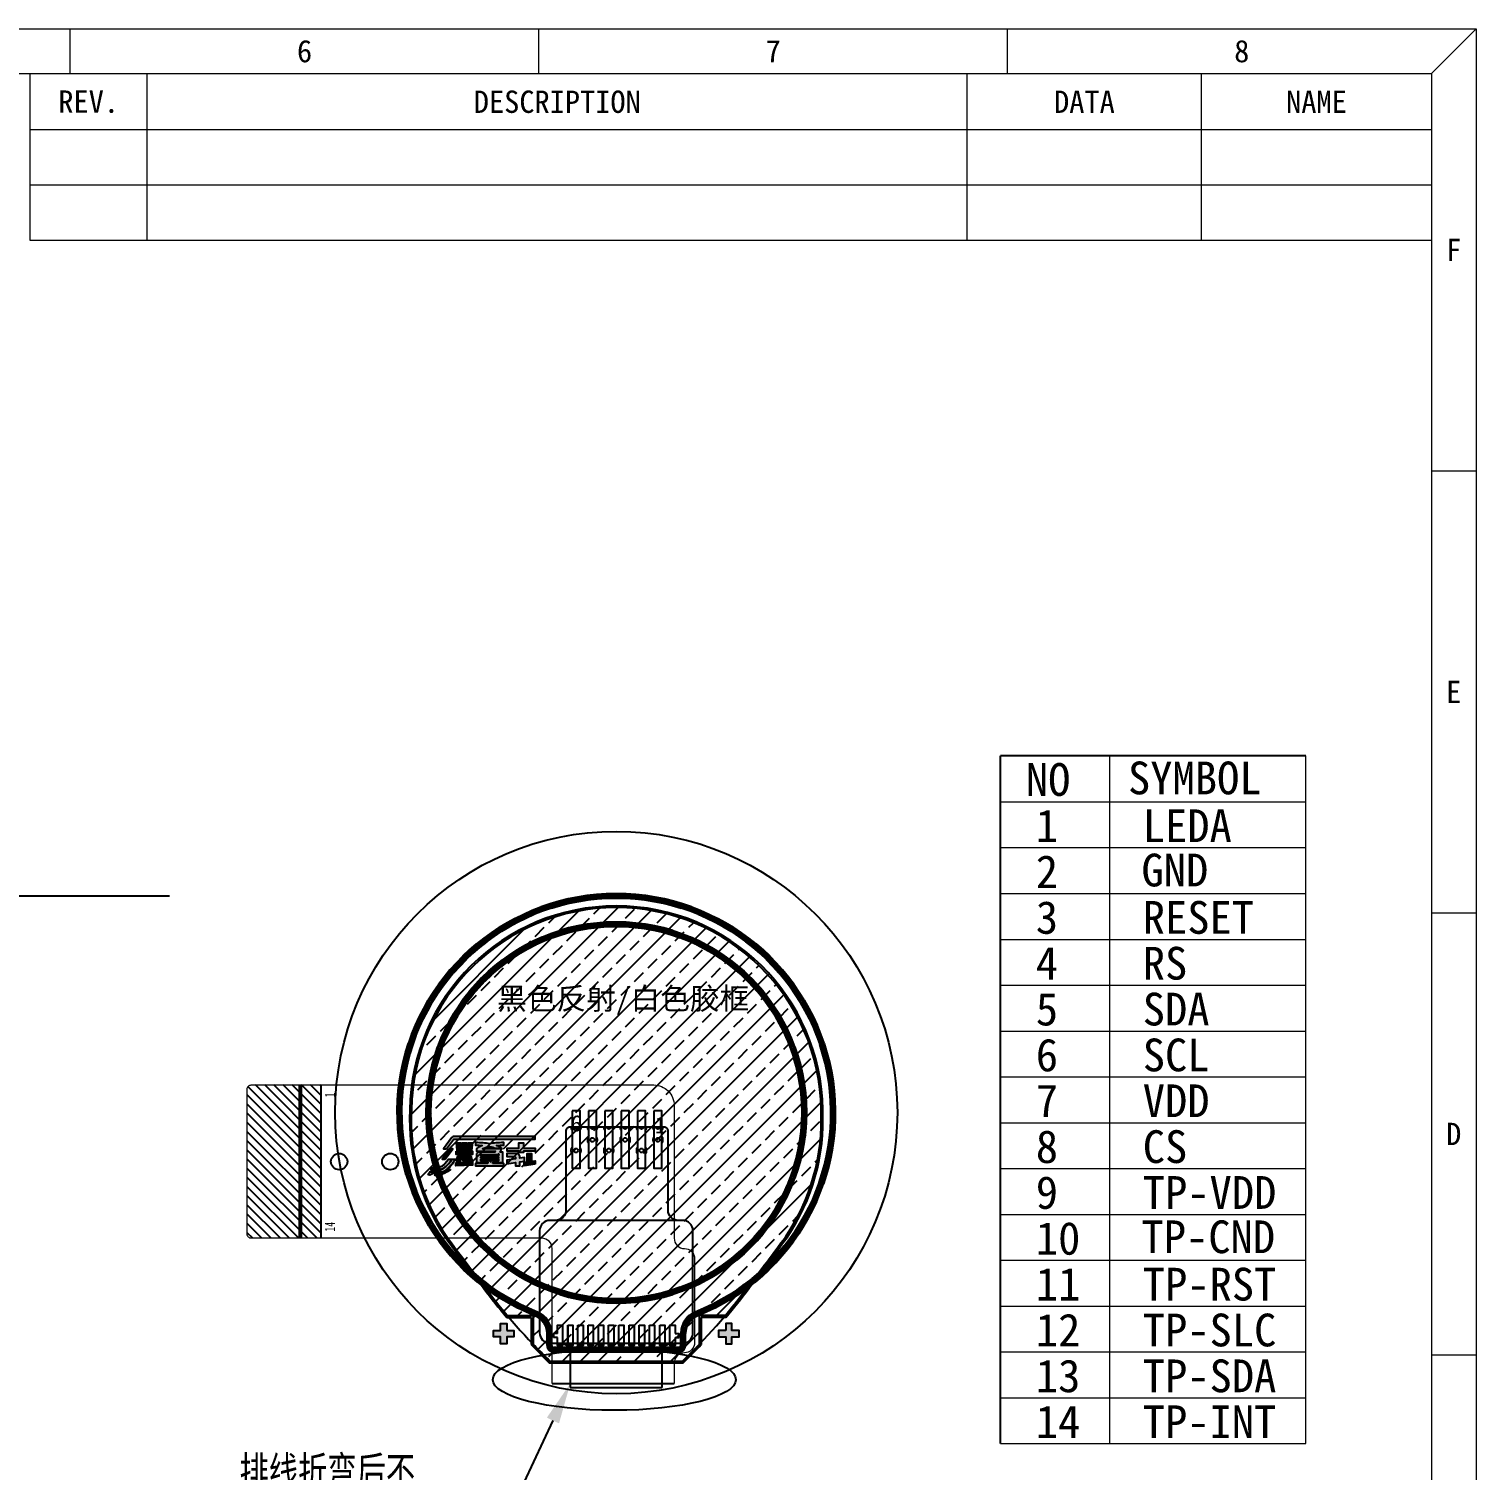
# Model space of a CAD drawing. Header units: millimetres. Extents: x -1913 to 1072, y -448 to 307.
# Drawn here: x 1001.2 to 1072, y -191.8 to -121.3 of the extents above; entities that cross this region are included whole.
import ezdxf
from ezdxf import colors
from ezdxf.entities.mleader import LeaderData, LeaderLine
from ezdxf.enums import TextEntityAlignment as Align
from ezdxf.math import Vec2, Vec3

# ---------------------------------------------------------------- set-up
doc = ezdxf.new("R2010")
doc.units = ezdxf.units.MM
doc.header["$LTSCALE"] = 2
doc.layers.get('0').update_dxf_attribs({"linetype": 'CONTINUOUS'})
for name, color, linetype, lineweight in [('0-Project', 155, 'CONTINUOUS', 20), ('OUTLINE.drawing', 190, 'CONTINUOUS', 100), ('Title block', 7, 'CONTINUOUS', 9), ('图框', 7, 'CONTINUOUS', 18)]:
    doc.layers.add(name, color=color, linetype=linetype, lineweight=lineweight)
for name, color, linetype in [('_U+56FE_U+5C42 1', 7, 'CONTINUOUS'), ('dim', 3, 'CONTINUOUS'), ('FPC', 2, 'CONTINUOUS'), ('Index', 7, 'CONTINUOUS'), ('SENSOR', 2, 'CONTINUOUS')]:
    doc.layers.add(name, color=color, linetype=linetype)
doc.styles.get("Standard").update_dxf_attribs({"font": 'txt', "width": 0.7})
doc.styles.add('宋体', font='')
doc.styles.add('样式 4', font='')
doc.styles.get('宋体').set_extended_font_data('SimSun')
doc.styles.get('样式 4').set_extended_font_data('SimSun')

# ---------------------------------------------------------------- blocks, each defined once
blk = doc.blocks.new('新块')
at = {"color": 1, "lineweight": 0, "flags": 8}
blk.add_attdef('NAME', text='', height=5, dxfattribs=at).set_placement((0, 0), align=Align.MIDDLE)
blk = doc.blocks.new('A$C3CD60FBF')
at = {"layer": 'FPC', "linetype": 'Continuous'}
for points in [[(0.15, 0, -1), (0.35, 0), (0.5, 0, 0.162278), (0.45, 0.15), (0.45, 0.473, 0.333333), (0.45, 0.773), (0.45, 2), (0.05, 2), (0.05, 0.773, 0.333333), (0.05, 0.473), (0.05, 0.15, 0.162278), (0, 0)], [(0.95, 0, -1), (1.15, 0), (1.3, 0, 0.162278), (1.25, 0.15), (1.25, 0.992, 0.333333), (1.25, 1.292), (1.25, 2), (0.85, 2), (0.85, 1.292, 0.333333), (0.85, 0.992), (0.85, 0.15, 0.162278), (0.8, 0)], [(1.75, 0, -1), (1.95, 0), (2.1, 0, 0.162278), (2.05, 0.15), (2.05, 0.473, 0.333333), (2.05, 0.773), (2.05, 2), (1.65, 2), (1.65, 0.773, 0.333333), (1.65, 0.473), (1.65, 0.15, 0.162278), (1.6, 0)], [(2.55, 0, -1), (2.75, 0), (2.9, 0, 0.162278), (2.85, 0.15), (2.85, 0.992, 0.333333), (2.85, 1.292), (2.85, 2), (2.45, 2), (2.45, 1.292, 0.333333), (2.45, 0.992), (2.45, 0.15, 0.162278), (2.4, 0)], [(3.35, 0, -1), (3.55, 0), (3.7, 0, 0.162278), (3.65, 0.15), (3.65, 0.473, 0.333333), (3.65, 0.773), (3.65, 2), (3.25, 2), (3.25, 0.773, 0.333333), (3.25, 0.473), (3.25, 0.15, 0.162278), (3.2, 0)], [(4.15, 0, -1), (4.35, 0), (4.5, 0, 0.162278), (4.45, 0.15), (4.45, 0.992, 0.333333), (4.45, 1.292), (4.45, 2), (4.05, 2), (4.05, 1.292, 0.333333), (4.05, 0.992), (4.05, 0.15, 0.162278), (4, 0)]]:
    blk.add_lwpolyline(points, format="xyb", close=True, dxfattribs=at)
for centre in [(0.25, 0.623), (1.05, 1.142), (1.85, 0.623), (2.65, 1.142), (3.45, 0.623), (4.25, 1.142)]:
    blk.add_circle(centre, 0.1, dxfattribs=at)

msp = doc.modelspace()

# ---------------------------------------------------------------- hatches: boundary and pattern name
h = msp.add_hatch()
h.set_pattern_fill('ANSI31', color=256, scale=0.1, style=0)
h.set_pattern_definition([(315, (147.0736, -392.14093), (-0.2245064, -0.2245064), [])])
edge = h.paths.add_edge_path()
edge.add_arc((1012.045, -180.249), 0.2, 180, 270, ccw=False)
edge.add_line((1011.845, -180.249), (1011.845, -173.154))
edge.add_arc((1012.045, -173.154), 0.2, 90, 180, ccw=False)
edge.add_line((1012.045, -172.954), (1015.445, -172.954))
edge.add_line((1015.445, -172.954), (1015.445, -180.454))
edge.add_line((1015.445, -180.454), (1012.045, -180.454))
at = {"layer": '_U+56FE_U+5C42 1'}
h = msp.add_hatch(color=152, dxfattribs=at)
h.dxf.hatch_style = 2
edge = h.paths.add_edge_path()
edge.add_line((1021.595, -176.085), (1021.939, -175.617))
edge.add_arc((1021.975, -175.643), 0.0447, 90, 143.71676, ccw=False)
edge.add_line((1021.975, -175.598), (1025.934, -175.598))
edge.add_line((1025.934, -175.598), (1025.934, -175.477))
edge.add_line((1025.934, -175.477), (1021.975, -175.477))
edge.add_arc((1021.975, -175.643), 0.166, 90, 143.71676)
edge.add_line((1021.841, -175.545), (1021.444, -176.085))
edge.add_line((1021.444, -176.085), (1021.595, -176.085))
h = msp.add_hatch(color=152, dxfattribs=at)
h.dxf.hatch_style = 2
h.paths.add_polyline_path([(1021.529, -176.589), (1021.906, -176.085), (1021.754, -176.085), (1021.377, -176.589)])
h = msp.add_hatch(color=152, dxfattribs=at)
h.dxf.hatch_style = 2
h.paths.add_polyline_path([(1022.068, -176.192), (1022.355, -176.192), (1022.355, -175.777), (1022.583, -175.777), (1022.583, -176.192), (1022.866, -176.192), (1022.866, -176.348), (1022.583, -176.348), (1022.583, -176.401), (1022.355, -176.401), (1022.355, -176.348), (1022.068, -176.348)])
h = msp.add_hatch(color=152, dxfattribs=at)
h.dxf.hatch_style = 2
h.paths.add_polyline_path([(1022.319, -176.148), (1022.125, -176.148), (1022.082, -175.779), (1022.275, -175.779)])
h = msp.add_hatch(color=152, dxfattribs=at)
h.dxf.hatch_style = 2
h.paths.add_polyline_path([(1022.823, -176.146), (1022.629, -176.146), (1022.673, -175.777), (1022.866, -175.777)])
h = msp.add_hatch(color=152, dxfattribs=at)
h.dxf.hatch_style = 2
edge = h.paths.add_edge_path()
edge.add_spline(control_points=[(1023.508, -175.8), (1023.508, -175.8), (1023.508, -175.8), (1023.608, -175.811), (1023.697, -175.826), (1023.787, -175.811), (1023.889, -175.8), (1024.003, -175.791), (1024.118, -175.782), (1024.248, -175.776), (1024.396, -175.774), (1024.396, -175.774), (1024.396, -175.905), (1024.396, -175.905), (1024.332, -175.905), (1024.272, -175.906), (1024.215, -175.907), (1024.158, -175.909), (1024.102, -175.912), (1024.049, -175.916), (1024.106, -175.937), (1024.154, -175.959), (1024.193, -175.982), (1024.232, -176.005), (1024.267, -176.029), (1024.296, -176.053), (1024.296, -176.053), (1023.998, -176.053), (1023.998, -176.053), (1023.913, -176.013), (1023.814, -175.982), (1023.701, -175.96), (1023.564, -175.986), (1023.447, -176.027), (1023.349, -176.081), (1023.349, -176.081), (1024.132, -176.081), (1024.132, -176.081), (1024.132, -176.081), (1024.305, -176.081), (1024.305, -176.081), (1024.305, -176.081), (1024.226, -176.239), (1024.226, -176.239), (1024.226, -176.239), (1024.355, -176.239), (1024.355, -176.239), (1024.355, -176.239), (1024.355, -176.749), (1024.355, -176.749), (1024.355, -176.749), (1024.351, -176.749), (1024.351, -176.749), (1024.351, -176.749), (1024.156, -176.749), (1024.156, -176.749), (1024.156, -176.749), (1023.869, -176.749), (1023.869, -176.749), (1023.869, -176.749), (1023.842, -176.795), (1023.842, -176.795), (1023.842, -176.795), (1024.4, -176.795), (1024.4, -176.795), (1024.4, -176.795), (1024.4, -176.916), (1024.4, -176.916), (1024.4, -176.916), (1023.01, -176.916), (1023.01, -176.916), (1023.01, -176.916), (1023.01, -176.795), (1023.01, -176.795), (1023.01, -176.795), (1023.606, -176.795), (1023.606, -176.795), (1023.606, -176.795), (1023.633, -176.749), (1023.633, -176.749), (1023.633, -176.749), (1023.256, -176.749), (1023.256, -176.749), (1023.256, -176.749), (1023.058, -176.749), (1023.058, -176.749), (1023.058, -176.749), (1023.058, -176.718), (1023.058, -176.718), (1023.058, -176.718), (1023.058, -176.647), (1023.058, -176.647), (1023.058, -176.647), (1023.058, -176.389), (1023.058, -176.389), (1023.058, -176.368), (1023.062, -176.348), (1023.07, -176.33), (1023.077, -176.312), (1023.088, -176.297), (1023.101, -176.283), (1023.114, -176.269), (1023.13, -176.259), (1023.148, -176.251), (1023.167, -176.243), (1023.186, -176.239), (1023.206, -176.239), (1023.206, -176.239), (1023.256, -176.239), (1023.256, -176.239), (1023.256, -176.239), (1023.445, -176.239), (1023.445, -176.239), (1023.445, -176.239), (1023.966, -176.239), (1023.966, -176.239), (1023.966, -176.239), (1023.988, -176.198), (1023.988, -176.198), (1023.988, -176.198), (1023.062, -176.198), (1023.062, -176.198), (1023.062, -176.198), (1023.062, -176.081), (1023.062, -176.081), (1023.095, -176.053), (1023.133, -176.025), (1023.177, -175.996), (1023.222, -175.968), (1023.277, -175.941), (1023.345, -175.916), (1023.293, -175.912), (1023.24, -175.909), (1023.185, -175.907), (1023.129, -175.906), (1023.072, -175.905), (1023.012, -175.905), (1023.012, -175.905), (1023.012, -175.774), (1023.012, -175.774), (1023.156, -175.776), (1023.284, -175.782), (1023.396, -175.791), (1023.508, -175.8)], knot_values=[-1, 0, 0, 0, 0, 0, 1, 1, 1, 2, 2, 2, 3, 3, 3, 4, 4, 4, 5, 5, 5, 6, 6, 6, 7, 7, 7, 8, 8, 8, 9, 9, 9, 10, 10, 10, 11, 11, 11, 12, 12, 12, 13, 13, 13, 14, 14, 14, 15, 15, 15, 16, 16, 16, 17, 17, 17, 18, 18, 18, 19, 19, 19, 20, 20, 20, 21, 21, 21, 22, 22, 22, 23, 23, 23, 24, 24, 24, 25, 25, 25, 26, 26, 26, 27, 27, 27, 28, 28, 28, 29, 29, 29, 30, 30, 30, 31, 31, 31, 32, 32, 32, 33, 33, 33, 34, 34, 34, 35, 35, 35, 36, 36, 36, 37, 37, 37, 38, 38, 38, 39, 39, 39, 40, 40, 40, 41, 41, 41, 42, 42, 42, 43, 43, 43, 44, 44, 44, 45, 45, 45, 46, 46, 46, 47, 47, 47, 47], degree=3, periodic=0)
h.paths.add_polyline_path([(1023.256, -176.521), (1023.285, -176.521), (1024.156, -176.521), (1024.156, -176.48), (1023.436, -176.48), (1023.256, -176.48)])
edge = h.paths.add_edge_path()
edge.add_spline(control_points=[(1023.261, -176.37), (1023.261, -176.37), (1023.261, -176.37), (1023.256, -176.381), (1023.256, -176.393), (1023.256, -176.393), (1023.256, -176.395), (1023.256, -176.395), (1023.256, -176.395), (1023.28, -176.395), (1023.28, -176.395), (1023.28, -176.395), (1024.156, -176.395), (1024.156, -176.395), (1024.156, -176.395), (1024.156, -176.349), (1024.156, -176.349), (1024.156, -176.349), (1023.3, -176.349), (1023.3, -176.349), (1023.289, -176.349), (1023.279, -176.353), (1023.27, -176.362), (1023.261, -176.37)], knot_values=[-1, 0, 0, 0, 0, 0, 1, 1, 1, 2, 2, 2, 3, 3, 3, 4, 4, 4, 5, 5, 5, 6, 6, 6, 7, 7, 7, 7], degree=3, periodic=0)
h.paths.add_polyline_path([(1023.425, -176.647), (1024.156, -176.647), (1024.156, -176.606), (1023.441, -176.606), (1023.256, -176.606), (1023.256, -176.647)])
h = msp.add_hatch(color=152, dxfattribs=at)
h.dxf.hatch_style = 2
h.paths.add_polyline_path([(1025.354, -176.043), (1025.937, -176.043), (1025.937, -176.199), (1025.354, -176.199), (1025.354, -176.264), (1025.134, -176.264), (1025.134, -176.199), (1024.556, -176.199), (1024.556, -176.043), (1025.134, -176.043), (1025.134, -175.777), (1025.354, -175.777)])
h = msp.add_hatch(color=152, dxfattribs=at)
h.dxf.hatch_style = 2
edge = h.paths.add_edge_path()
edge.add_spline(control_points=[(1021.79, -177.066), (1021.7, -177.129), (1021.364, -177.278), (1021.273, -177.233), (1021.49, -177.205), (1021.683, -177.086), (1021.805, -176.911), (1021.888, -176.804), (1021.959, -176.702), (1022.042, -176.589), (1022.042, -176.589), (1021.866, -176.589), (1021.866, -176.589), (1021.866, -176.589), (1021.75, -176.782), (1021.563, -176.94), (1021.376, -177.099), (1021.243, -177.14), (1021.051, -177.178), (1020.937, -177.201), (1020.835, -177.205), (1020.778, -177.205), (1020.701, -177.275), (1020.659, -177.38), (1020.779, -177.365), (1020.799, -177.361), (1020.815, -177.355), (1020.837, -177.339), (1020.901, -177.282), (1021.077, -177.234), (1021.133, -177.29), (1021.145, -177.302), (1021.147, -177.322), (1021.125, -177.342), (1021.132, -177.301), (1021.081, -177.28), (1021.048, -177.314), (1021.03, -177.333), (1021.02, -177.364), (1021.041, -177.385), (1021.041, -177.385), (1021.044, -177.388), (1021.044, -177.388), (1021.057, -177.401), (1021.079, -177.407), (1021.108, -177.407), (1021.301, -177.407), (1021.786, -177.139), (1021.79, -177.066)], knot_values=[0, 0, 0, 0, 1, 1, 1, 2, 2, 2, 3, 3, 3, 4, 4, 4, 5, 5, 5, 6, 6, 6, 7, 7, 7, 8, 8, 8, 9, 9, 9, 10, 10, 10, 11, 11, 11, 12, 12, 12, 13, 13, 13, 14, 14, 14, 15, 15, 15, 16, 16, 16, 16], degree=3, periodic=0)
h = msp.add_hatch(color=152, dxfattribs=at)
h.dxf.hatch_style = 2
edge = h.paths.add_edge_path()
edge.add_spline(control_points=[(1021.051, -177.178), (1021.243, -177.14), (1021.376, -177.099), (1021.563, -176.94), (1021.749, -176.783), (1021.865, -176.591), (1021.866, -176.589), (1021.866, -176.589), (1021.69, -176.589), (1021.69, -176.589), (1021.69, -176.589), (1021.518, -176.8), (1021.518, -176.8), (1021.518, -176.8), (1021.518, -176.8), (1021.518, -176.8), (1021.368, -176.956), (1021.139, -177.052), (1020.953, -177.056), (1020.924, -177.057), (1020.915, -177.049), (1020.919, -177.042), (1020.924, -177.034), (1020.946, -177.025), (1020.978, -177.028), (1021.039, -177.027), (1021.135, -177.019), (1021.183, -176.977), (1021.186, -176.975), (1021.189, -176.969), (1021.186, -176.966), (1021.087, -177.021), (1020.919, -176.963), (1020.847, -177.032), (1020.819, -177.064), (1020.834, -177.115), (1020.922, -177.109), (1020.983, -177.104), (1021.046, -177.089), (1021.107, -177.079), (1021.145, -177.072), (1021.181, -177.067), (1021.203, -177.071), (1021.212, -177.074), (1021.208, -177.083), (1021.187, -177.094), (1021.127, -177.114), (1020.939, -177.139), (1020.885, -177.148), (1020.85, -177.153), (1020.811, -177.176), (1020.779, -177.205), (1020.779, -177.205), (1020.779, -177.205), (1020.779, -177.205), (1020.835, -177.205), (1020.937, -177.201), (1021.051, -177.178)], knot_values=[0, 0, 0, 0, 1, 1, 1, 2, 2, 2, 3, 3, 3, 4, 4, 4, 5, 5, 5, 6, 6, 6, 7, 7, 7, 8, 8, 8, 9, 9, 9, 10, 10, 10, 11, 11, 11, 12, 12, 12, 13, 13, 13, 14, 14, 14, 15, 15, 15, 16, 16, 16, 17, 17, 17, 18, 18, 18, 19, 19, 19, 19], degree=3, periodic=0)
h = msp.add_hatch(color=152, dxfattribs=at)
h.dxf.hatch_style = 2
h.paths.add_polyline_path([(1022.051, -176.751), (1022.865, -176.72), (1022.865, -176.876), (1022.051, -176.907)])
h = msp.add_hatch(color=152, dxfattribs=at)
h.dxf.hatch_style = 2
h.paths.add_polyline_path([(1022.063, -176.685), (1022.145, -176.445), (1022.338, -176.445), (1022.256, -176.685)])
h = msp.add_hatch(color=152, dxfattribs=at)
h.dxf.hatch_style = 2
h.paths.add_polyline_path([(1022.557, -176.445), (1022.62, -176.685), (1022.427, -176.685), (1022.364, -176.445)])
h = msp.add_hatch(color=152, dxfattribs=at)
h.dxf.hatch_style = 2
h.paths.add_polyline_path([(1022.661, -176.685), (1022.599, -176.445), (1022.791, -176.445), (1022.854, -176.685)])
h = msp.add_hatch(color=152, dxfattribs=at)
h.dxf.hatch_style = 2
edge = h.paths.add_edge_path()
edge.add_spline(control_points=[(1025.037, -176.299), (1025.037, -176.299), (1025.037, -176.299), (1025.06, -176.303), (1025.081, -176.312), (1025.102, -176.321), (1025.12, -176.334), (1025.136, -176.349), (1025.152, -176.365), (1025.164, -176.383), (1025.173, -176.404), (1025.182, -176.425), (1025.187, -176.448), (1025.187, -176.472), (1025.187, -176.472), (1025.187, -176.542), (1025.187, -176.542), (1025.187, -176.542), (1025.407, -176.51), (1025.407, -176.51), (1025.407, -176.51), (1025.407, -176.683), (1025.407, -176.683), (1025.407, -176.683), (1025.187, -176.715), (1025.187, -176.715), (1025.187, -176.715), (1025.187, -176.912), (1025.187, -176.912), (1025.187, -176.912), (1024.967, -176.912), (1024.967, -176.912), (1024.967, -176.912), (1024.967, -176.746), (1024.967, -176.746), (1024.967, -176.746), (1024.553, -176.806), (1024.553, -176.806), (1024.553, -176.806), (1024.553, -176.633), (1024.553, -176.633), (1024.553, -176.633), (1024.967, -176.573), (1024.967, -176.573), (1024.967, -176.573), (1024.967, -176.504), (1024.967, -176.504), (1024.967, -176.49), (1024.963, -176.478), (1024.953, -176.469), (1024.944, -176.46), (1024.932, -176.455), (1024.919, -176.455), (1024.919, -176.455), (1024.553, -176.455), (1024.553, -176.455), (1024.553, -176.455), (1024.553, -176.299), (1024.553, -176.299), (1024.553, -176.299), (1025.013, -176.299), (1025.013, -176.299), (1025.037, -176.299)], knot_values=[-1, 0, 0, 0, 0, 0, 1, 1, 1, 2, 2, 2, 3, 3, 3, 4, 4, 4, 5, 5, 5, 6, 6, 6, 7, 7, 7, 8, 8, 8, 9, 9, 9, 10, 10, 10, 11, 11, 11, 12, 12, 12, 13, 13, 13, 14, 14, 14, 15, 15, 15, 16, 16, 16, 17, 17, 17, 18, 18, 18, 19, 19, 19, 20, 20, 20, 20], degree=3, periodic=0)
h = msp.add_hatch(color=152, dxfattribs=at)
h.dxf.hatch_style = 2
h.paths.add_polyline_path([(1025.938, -176.83), (1025.393, -176.909), (1025.393, -176.737), (1025.54, -176.716), (1025.54, -176.299), (1025.758, -176.299), (1025.758, -176.684), (1025.938, -176.66)])
at = {"layer": 'dim'}
h = msp.add_hatch(dxfattribs=at)
h.set_pattern_fill('ANSI33', color=0, scale=5, style=0)
h.set_pattern_definition([(45, (645.6445, -1110.7809), (-0.8838835, 0.8838835), []), (45, (646.5284, -1110.7809), (-0.8838835, 0.8838835), [0.625, -0.3125])])
h.paths.add_polyline_path([(1033.129, -186.473, 0.01012), (1033.96, -185.642), (1033.96, -184.222), (1035.236, -184.222, 0.015028), (1036.319, -182.854, 0.005086), (1038.189, -180.37, 0.162228), (1039.92, -174.179, 0.987678), (1019.882, -174.179, 0.162146), (1021.611, -180.368, 0.00511), (1023.483, -182.854, -0.000005), (1023.483, -182.853, 0.015033), (1024.565, -184.222), (1025.842, -184.222), (1025.842, -185.642, 0.01012), (1026.673, -186.473)])
for points in [[(1024.545, -184.965), (1024.895, -184.965), (1024.895, -185.265), (1024.545, -185.265), (1024.545, -185.615), (1024.245, -185.615), (1024.245, -185.265), (1023.895, -185.265), (1023.895, -184.965), (1024.245, -184.965), (1024.245, -184.615), (1024.545, -184.615)], [(1035.256, -184.965), (1034.906, -184.965), (1034.906, -185.265), (1035.256, -185.265), (1035.256, -185.615), (1035.556, -185.615), (1035.556, -185.265), (1035.906, -185.265), (1035.906, -184.965), (1035.556, -184.965), (1035.556, -184.615), (1035.256, -184.615)]]:
    msp.add_hatch(color=0, dxfattribs=at).paths.add_polyline_path(points)

# ---------------------------------------------------------------- linework, layer by layer
at = {"lineweight": 9}
for p, q in [((1003.19, -123.5), (1003.19, -121.317)), ((1026.113, -123.5), (1026.113, -121.317)), ((1049.037, -123.5), (1049.037, -121.317)), ((1069.777, -123.5), (1071.96, -121.317)), ((1001.225, -131.665), (1001.225, -123.5)), ((1001.225, -123.5), (1069.777, -123.5)), ((1006.956, -131.665), (1006.956, -123.5)), ((1047.072, -131.665), (1047.072, -123.5)), ((1058.534, -131.665), (1058.534, -123.5)), ((1069.777, -123.5), (1069.777, -134.372)), ((1069.777, -126.251), (1001.225, -126.251)), ((1069.777, -128.958), (1001.225, -128.958)), ((1069.777, -131.665), (1001.225, -131.665)), ((1069.777, -142.931), (1071.96, -142.931)), ((1069.777, -164.544), (1071.96, -164.544)), ((1069.777, -186.158), (1071.96, -186.158))]:
    msp.add_line(p, q, dxfattribs=at)
at = {"color": 3}
for p in [(1063.64, -156.868), (1048.695, -190.493)]:
    msp.add_line(p, (1048.695, -156.868), dxfattribs=at)
for p, q in [((1032.935, -179.579), (1026.935, -179.579)), ((1027.526, -184.703), (1027.526, -185.703)), ((1027.026, -185.103), (1026.826, -185.103)), ((1026.826, -185.103), (1026.826, -185.303)), ((1027.026, -185.303), (1026.826, -185.303)), ((1032.776, -185.103), (1032.976, -185.103)), ((1032.776, -185.303), (1032.976, -185.303)), ((1032.976, -185.103), (1032.976, -185.303)), ((1027.151, -185.579), (1032.651, -185.579)), ((1027.526, -185.703), (1027.776, -185.703))]:
    msp.add_line(p, q)
at = {"lineweight": 9}
for points in [[(888.572, -121.317), (1071.96, -121.317), (1071.96, -250.998), (888.572, -250.998)], [(890.756, -123.5), (1069.777, -123.5), (1069.777, -248.815), (890.756, -248.815)]]:
    msp.add_lwpolyline(points, close=True, dxfattribs=at)
at = {"const_width": 0.2}
msp.add_lwpolyline([(1014.445, -180.456), (1014.445, -172.956)], dxfattribs=at)
at = {"color": 3, "linetype": 'Continuous'}
for points in [[(1027.735, -174.216), (1027.735, -177.016), (1028.135, -177.016), (1028.135, -174.216)], [(1028.535, -174.216), (1028.535, -177.016), (1028.935, -177.016), (1028.935, -174.216)], [(1029.335, -174.216), (1029.335, -177.016), (1029.735, -177.016), (1029.735, -174.216)], [(1030.135, -174.216), (1030.135, -177.016), (1030.535, -177.016), (1030.535, -174.216)], [(1030.935, -174.216), (1030.935, -177.016), (1031.335, -177.016), (1031.335, -174.216)], [(1031.735, -174.216), (1031.735, -177.016), (1032.135, -177.016), (1032.135, -174.216)]]:
    msp.add_lwpolyline(points, close=True, dxfattribs=at)
for points in [[(1027.026, -185.103), (1027.026, -184.703), (1027.276, -184.703), (1027.276, -185.703), (1027.026, -185.703), (1027.026, -185.303)], [(1032.776, -185.303), (1032.776, -185.703), (1032.526, -185.703), (1032.526, -184.703), (1032.776, -184.703), (1032.776, -185.103)]]:
    msp.add_lwpolyline(points)
for points in [[(1027.526, -184.703), (1027.776, -184.703), (1027.776, -185.703), (1027.526, -185.703)], [(1028.026, -184.703), (1028.276, -184.703), (1028.276, -185.703), (1028.026, -185.703)], [(1028.526, -184.703), (1028.776, -184.703), (1028.776, -185.703), (1028.526, -185.703)], [(1029.026, -184.703), (1029.276, -184.703), (1029.276, -185.703), (1029.026, -185.703)], [(1029.526, -184.703), (1029.776, -184.703), (1029.776, -185.703), (1029.526, -185.703)], [(1030.026, -184.703), (1030.276, -184.703), (1030.276, -185.703), (1030.026, -185.703)], [(1030.526, -184.703), (1030.776, -184.703), (1030.776, -185.703), (1030.526, -185.703)], [(1031.026, -184.703), (1031.276, -184.703), (1031.276, -185.703), (1031.026, -185.703)], [(1031.526, -184.703), (1031.776, -184.703), (1031.776, -185.703), (1031.526, -185.703)], [(1032.026, -184.703), (1032.276, -184.703), (1032.276, -185.703), (1032.026, -185.703)]]:
    msp.add_lwpolyline(points, close=True)
at = {"color": 6}
msp.add_circle((1029.901, -174.303), 13.75, dxfattribs=at)
at = {"layer": '0-Project', "color": 3}
for p, q in [((1054.033, -156.868), (1054.033, -190.493)), ((1063.64, -190.493), (1063.64, -156.868)), ((1048.695, -159.109), (1063.64, -159.109)), ((1048.695, -161.351), (1063.64, -161.351)), ((1048.695, -163.593), (1063.64, -163.593)), ((1048.695, -165.834), (1063.64, -165.834)), ((1048.695, -168.076), (1063.64, -168.076)), ((1048.695, -170.318), (1063.64, -170.318)), ((1048.695, -172.56), (1063.64, -172.56)), ((1048.695, -174.801), (1063.64, -174.801)), ((1048.695, -177.043), (1063.64, -177.043)), ((1048.695, -179.285), (1063.64, -179.285)), ((1048.695, -181.526), (1063.64, -181.526)), ((1048.695, -183.768), (1063.64, -183.768)), ((1048.695, -186.01), (1063.64, -186.01)), ((1048.695, -188.251), (1063.64, -188.251)), ((1048.695, -190.493), (1063.64, -190.493))]:
    msp.add_line(p, q, dxfattribs=at)
at = {"layer": '_U+56FE_U+5C42 1', "color": 152}
msp.add_lwpolyline([(1021.595, -176.085), (1021.939, -175.617, -0.238772), (1021.975, -175.598), (1025.934, -175.598), (1025.934, -175.477), (1021.975, -175.477, 0.238772), (1021.841, -175.545), (1021.444, -176.085), (1021.595, -176.085)], format="xyb", dxfattribs=at)
for points in [[(1021.529, -176.589), (1021.906, -176.085), (1021.754, -176.085), (1021.377, -176.589), (1021.529, -176.589)], [(1022.068, -176.192), (1022.355, -176.192), (1022.355, -175.777), (1022.583, -175.777), (1022.583, -176.192), (1022.866, -176.192), (1022.866, -176.348), (1022.583, -176.348), (1022.583, -176.401), (1022.355, -176.401), (1022.355, -176.348), (1022.068, -176.348), (1022.068, -176.192)], [(1022.319, -176.148), (1022.125, -176.148), (1022.082, -175.779), (1022.275, -175.779), (1022.319, -176.148)], [(1022.823, -176.146), (1022.629, -176.146), (1022.673, -175.777), (1022.866, -175.777), (1022.823, -176.146)], [(1025.354, -176.043), (1025.937, -176.043), (1025.937, -176.199), (1025.354, -176.199), (1025.354, -176.264), (1025.134, -176.264), (1025.134, -176.199), (1024.556, -176.199), (1024.556, -176.043), (1025.134, -176.043), (1025.134, -175.777), (1025.354, -175.777), (1025.354, -176.043)], [(1022.051, -176.751), (1022.865, -176.72), (1022.865, -176.876), (1022.051, -176.907), (1022.051, -176.751)], [(1022.063, -176.685), (1022.145, -176.445), (1022.338, -176.445), (1022.256, -176.685), (1022.063, -176.685)], [(1022.557, -176.445), (1022.62, -176.685), (1022.427, -176.685), (1022.364, -176.445), (1022.557, -176.445)], [(1022.661, -176.685), (1022.599, -176.445), (1022.791, -176.445), (1022.854, -176.685), (1022.661, -176.685)], [(1023.256, -176.521), (1023.285, -176.521), (1024.156, -176.521), (1024.156, -176.48), (1023.436, -176.48), (1023.256, -176.48), (1023.256, -176.521)], [(1023.425, -176.647), (1024.156, -176.647), (1024.156, -176.606), (1023.441, -176.606), (1023.256, -176.606), (1023.256, -176.647), (1023.425, -176.647)], [(1025.938, -176.83), (1025.393, -176.909), (1025.393, -176.737), (1025.54, -176.716), (1025.54, -176.299), (1025.758, -176.299), (1025.758, -176.684), (1025.938, -176.66), (1025.938, -176.83)]]:
    msp.add_lwpolyline(points, dxfattribs=at)
for points, knots in [([(1023.842, -176.795), (1023.842, -176.795), (1024.4, -176.795), (1024.4, -176.795), (1024.4, -176.795), (1024.4, -176.916), (1024.4, -176.916), (1024.4, -176.916), (1023.01, -176.916), (1023.01, -176.916), (1023.01, -176.916), (1023.01, -176.795), (1023.01, -176.795), (1023.01, -176.795), (1023.606, -176.795), (1023.606, -176.795), (1023.606, -176.795), (1023.633, -176.749), (1023.633, -176.749), (1023.633, -176.749), (1023.256, -176.749), (1023.256, -176.749), (1023.256, -176.749), (1023.058, -176.749), (1023.058, -176.749), (1023.058, -176.749), (1023.058, -176.718), (1023.058, -176.718), (1023.058, -176.718), (1023.058, -176.647), (1023.058, -176.647), (1023.058, -176.647), (1023.058, -176.389), (1023.058, -176.389), (1023.058, -176.368), (1023.062, -176.348), (1023.07, -176.33), (1023.077, -176.312), (1023.088, -176.297), (1023.101, -176.283), (1023.114, -176.269), (1023.13, -176.259), (1023.148, -176.251), (1023.167, -176.243), (1023.186, -176.239), (1023.206, -176.239), (1023.206, -176.239), (1023.256, -176.239), (1023.256, -176.239), (1023.256, -176.239), (1023.445, -176.239), (1023.445, -176.239), (1023.445, -176.239), (1023.966, -176.239), (1023.966, -176.239), (1023.966, -176.239), (1023.988, -176.198), (1023.988, -176.198), (1023.988, -176.198), (1023.062, -176.198), (1023.062, -176.198), (1023.062, -176.198), (1023.062, -176.081), (1023.062, -176.081), (1023.095, -176.053), (1023.133, -176.025), (1023.177, -175.996), (1023.222, -175.968), (1023.277, -175.941), (1023.345, -175.916), (1023.293, -175.912), (1023.24, -175.909), (1023.185, -175.907), (1023.129, -175.906), (1023.072, -175.905), (1023.012, -175.905), (1023.012, -175.905), (1023.012, -175.774), (1023.012, -175.774), (1023.156, -175.776), (1023.284, -175.782), (1023.396, -175.791), (1023.508, -175.8), (1023.608, -175.811), (1023.697, -175.826), (1023.787, -175.811), (1023.889, -175.8), (1024.003, -175.791), (1024.118, -175.782), (1024.248, -175.776), (1024.396, -175.774), (1024.396, -175.774), (1024.396, -175.905), (1024.396, -175.905), (1024.332, -175.905), (1024.272, -175.906), (1024.215, -175.907), (1024.158, -175.909), (1024.102, -175.912), (1024.049, -175.916), (1024.106, -175.937), (1024.154, -175.959), (1024.193, -175.982), (1024.232, -176.005), (1024.267, -176.029), (1024.296, -176.053), (1024.296, -176.053), (1023.998, -176.053), (1023.998, -176.053), (1023.913, -176.013), (1023.814, -175.982), (1023.701, -175.96), (1023.564, -175.986), (1023.447, -176.027), (1023.349, -176.081), (1023.349, -176.081), (1024.132, -176.081), (1024.132, -176.081), (1024.132, -176.081), (1024.305, -176.081), (1024.305, -176.081), (1024.305, -176.081), (1024.226, -176.239), (1024.226, -176.239), (1024.226, -176.239), (1024.355, -176.239), (1024.355, -176.239), (1024.355, -176.239), (1024.355, -176.749), (1024.355, -176.749), (1024.355, -176.749), (1024.351, -176.749), (1024.351, -176.749), (1024.351, -176.749), (1024.156, -176.749), (1024.156, -176.749), (1024.156, -176.749), (1023.869, -176.749), (1023.869, -176.749), (1023.869, -176.749), (1023.842, -176.795), (1023.842, -176.795)], [0, 0, 0, 0, 1, 1, 1, 2, 2, 2, 3, 3, 3, 4, 4, 4, 5, 5, 5, 6, 6, 6, 7, 7, 7, 8, 8, 8, 9, 9, 9, 10, 10, 10, 11, 11, 11, 12, 12, 12, 13, 13, 13, 14, 14, 14, 15, 15, 15, 16, 16, 16, 17, 17, 17, 18, 18, 18, 19, 19, 19, 20, 20, 20, 21, 21, 21, 22, 22, 22, 23, 23, 23, 24, 24, 24, 25, 25, 25, 26, 26, 26, 27, 27, 27, 28, 28, 28, 29, 29, 29, 30, 30, 30, 31, 31, 31, 32, 32, 32, 33, 33, 33, 34, 34, 34, 35, 35, 35, 36, 36, 36, 37, 37, 37, 38, 38, 38, 39, 39, 39, 40, 40, 40, 41, 41, 41, 42, 42, 42, 43, 43, 43, 44, 44, 44, 45, 45, 45, 46, 46, 46, 47, 47, 47, 47]), ([(1021.79, -177.066), (1021.7, -177.129), (1021.364, -177.278), (1021.273, -177.233), (1021.49, -177.205), (1021.683, -177.086), (1021.805, -176.911), (1021.888, -176.804), (1021.959, -176.702), (1022.042, -176.589), (1022.042, -176.589), (1021.866, -176.589), (1021.866, -176.589), (1021.866, -176.589), (1021.75, -176.782), (1021.563, -176.94), (1021.376, -177.099), (1021.243, -177.14), (1021.051, -177.178), (1020.937, -177.201), (1020.835, -177.205), (1020.778, -177.205), (1020.701, -177.275), (1020.659, -177.38), (1020.779, -177.365), (1020.799, -177.361), (1020.815, -177.355), (1020.837, -177.339), (1020.901, -177.282), (1021.077, -177.234), (1021.133, -177.29), (1021.145, -177.302), (1021.147, -177.322), (1021.125, -177.342), (1021.132, -177.301), (1021.081, -177.28), (1021.048, -177.314), (1021.03, -177.333), (1021.02, -177.364), (1021.041, -177.385), (1021.041, -177.385), (1021.044, -177.388), (1021.044, -177.388), (1021.057, -177.401), (1021.079, -177.407), (1021.108, -177.407), (1021.301, -177.407), (1021.786, -177.139), (1021.79, -177.066)], [0, 0, 0, 0, 1, 1, 1, 2, 2, 2, 3, 3, 3, 4, 4, 4, 5, 5, 5, 6, 6, 6, 7, 7, 7, 8, 8, 8, 9, 9, 9, 10, 10, 10, 11, 11, 11, 12, 12, 12, 13, 13, 13, 14, 14, 14, 15, 15, 15, 16, 16, 16, 16]), ([(1021.051, -177.178), (1021.243, -177.14), (1021.376, -177.099), (1021.563, -176.94), (1021.749, -176.783), (1021.865, -176.591), (1021.866, -176.589), (1021.866, -176.589), (1021.69, -176.589), (1021.69, -176.589), (1021.69, -176.589), (1021.518, -176.8), (1021.518, -176.8), (1021.518, -176.8), (1021.518, -176.8), (1021.518, -176.8), (1021.368, -176.956), (1021.139, -177.052), (1020.953, -177.056), (1020.924, -177.057), (1020.915, -177.049), (1020.919, -177.042), (1020.924, -177.034), (1020.946, -177.025), (1020.978, -177.028), (1021.039, -177.027), (1021.135, -177.019), (1021.183, -176.977), (1021.186, -176.975), (1021.189, -176.969), (1021.186, -176.966), (1021.087, -177.021), (1020.919, -176.963), (1020.847, -177.032), (1020.819, -177.064), (1020.834, -177.115), (1020.922, -177.109), (1020.983, -177.104), (1021.046, -177.089), (1021.107, -177.079), (1021.145, -177.072), (1021.181, -177.067), (1021.203, -177.071), (1021.212, -177.074), (1021.208, -177.083), (1021.187, -177.094), (1021.127, -177.114), (1020.939, -177.139), (1020.885, -177.148), (1020.85, -177.153), (1020.811, -177.176), (1020.779, -177.205), (1020.779, -177.205), (1020.779, -177.205), (1020.779, -177.205), (1020.835, -177.205), (1020.937, -177.201), (1021.051, -177.178)], [0, 0, 0, 0, 1, 1, 1, 2, 2, 2, 3, 3, 3, 4, 4, 4, 5, 5, 5, 6, 6, 6, 7, 7, 7, 8, 8, 8, 9, 9, 9, 10, 10, 10, 11, 11, 11, 12, 12, 12, 13, 13, 13, 14, 14, 14, 15, 15, 15, 16, 16, 16, 17, 17, 17, 18, 18, 18, 19, 19, 19, 19]), ([(1023.3, -176.349), (1023.289, -176.349), (1023.279, -176.353), (1023.27, -176.362), (1023.261, -176.37), (1023.256, -176.381), (1023.256, -176.393), (1023.256, -176.393), (1023.256, -176.395), (1023.256, -176.395), (1023.256, -176.395), (1023.28, -176.395), (1023.28, -176.395), (1023.28, -176.395), (1024.156, -176.395), (1024.156, -176.395), (1024.156, -176.395), (1024.156, -176.349), (1024.156, -176.349), (1024.156, -176.349), (1023.3, -176.349), (1023.3, -176.349)], [0, 0, 0, 0, 1, 1, 1, 2, 2, 2, 3, 3, 3, 4, 4, 4, 5, 5, 5, 6, 6, 6, 7, 7, 7, 7]), ([(1025.013, -176.299), (1025.037, -176.299), (1025.06, -176.303), (1025.081, -176.312), (1025.102, -176.321), (1025.12, -176.334), (1025.136, -176.349), (1025.152, -176.365), (1025.164, -176.383), (1025.173, -176.404), (1025.182, -176.425), (1025.187, -176.448), (1025.187, -176.472), (1025.187, -176.472), (1025.187, -176.542), (1025.187, -176.542), (1025.187, -176.542), (1025.407, -176.51), (1025.407, -176.51), (1025.407, -176.51), (1025.407, -176.683), (1025.407, -176.683), (1025.407, -176.683), (1025.187, -176.715), (1025.187, -176.715), (1025.187, -176.715), (1025.187, -176.912), (1025.187, -176.912), (1025.187, -176.912), (1024.967, -176.912), (1024.967, -176.912), (1024.967, -176.912), (1024.967, -176.746), (1024.967, -176.746), (1024.967, -176.746), (1024.553, -176.806), (1024.553, -176.806), (1024.553, -176.806), (1024.553, -176.633), (1024.553, -176.633), (1024.553, -176.633), (1024.967, -176.573), (1024.967, -176.573), (1024.967, -176.573), (1024.967, -176.504), (1024.967, -176.504), (1024.967, -176.49), (1024.963, -176.478), (1024.953, -176.469), (1024.944, -176.46), (1024.932, -176.455), (1024.919, -176.455), (1024.919, -176.455), (1024.553, -176.455), (1024.553, -176.455), (1024.553, -176.455), (1024.553, -176.299), (1024.553, -176.299), (1024.553, -176.299), (1025.013, -176.299), (1025.013, -176.299)], [0, 0, 0, 0, 1, 1, 1, 2, 2, 2, 3, 3, 3, 4, 4, 4, 5, 5, 5, 6, 6, 6, 7, 7, 7, 8, 8, 8, 9, 9, 9, 10, 10, 10, 11, 11, 11, 12, 12, 12, 13, 13, 13, 14, 14, 14, 15, 15, 15, 16, 16, 16, 17, 17, 17, 18, 18, 18, 19, 19, 19, 20, 20, 20, 20])]:
    msp.add_open_spline(points, degree=3, knots=knots, dxfattribs=at)
at = {"layer": 'dim', "color": 0}
for p, q in [((1024.545, -184.322), (1025.742, -184.322)), ((1024.565, -184.222), (1025.842, -184.222)), ((1025.742, -184.322), (1025.742, -185.653)), ((1025.842, -184.222), (1025.842, -185.642)), ((1035.236, -184.222), (1033.96, -184.222)), ((1033.96, -184.222), (1033.96, -185.642)), ((1035.257, -184.322), (1034.06, -184.322)), ((1034.06, -184.322), (1034.06, -185.653)), ((1033.161, -186.553), (1026.641, -186.553)), ((1033.129, -186.473), (1026.673, -186.473))]:
    msp.add_line(p, q, dxfattribs=at)
for points in [[(1024.545, -184.965), (1024.895, -184.965), (1024.895, -185.265), (1024.545, -185.265), (1024.545, -185.615), (1024.245, -185.615), (1024.245, -185.265), (1023.895, -185.265), (1023.895, -184.965), (1024.245, -184.965), (1024.245, -184.615), (1024.545, -184.615)], [(1035.256, -184.965), (1034.906, -184.965), (1034.906, -185.265), (1035.256, -185.265), (1035.256, -185.615), (1035.556, -185.615), (1035.556, -185.265), (1035.906, -185.265), (1035.906, -184.965), (1035.556, -184.965), (1035.556, -184.615), (1035.256, -184.615)]]:
    msp.add_lwpolyline(points, close=True, dxfattribs=at)
for centre, radius, start, end in [((1029.901, -174.303), 10.1, 0.70299, 179.29701), ((1029.901, -174.303), 10.02, 0.71037, 179.28963), ((1030.038, -174.677), 10.249, 177.18483, 214.03265), ((1030.038, -174.677), 10.169, 177.19222, 214.03265), ((1029.764, -174.677), 10.168, 325.94952, 2.80831), ((1029.765, -174.677), 10.248, 325.92947, 2.81629), ((1143.624, -90.435), 151.656, 216.39187, 217.56953), ((1144.138, -90.044), 152.222, 216.39686, 217.56829), ((915.207, -89.696), 152.795, 322.43281, 323.59875), ((915.207, -89.696), 152.875, 322.43281, 323.59875), ((1046.783, -165.534), 29.112, 216.62241, 220.19222), ((1046.783, -165.534), 29.032, 216.62241, 220.06736), ((1046.783, -165.534), 29.032, 216.62355, 226.15537), ((1013.018, -165.534), 29.032, 313.84463, 323.37645), ((1013.018, -165.534), 29.032, 319.93264, 323.37759), ((1013.018, -165.534), 29.112, 319.80778, 323.37759), ((1046.783, -165.534), 29.112, 223.71584, 226.21877), ((1046.783, -165.534), 29.032, 223.83616, 226.15537), ((1013.018, -165.534), 29.032, 313.84463, 316.16384), ((1013.018, -165.534), 29.112, 313.78123, 316.28416)]:
    msp.add_arc(centre, radius, start, end, dxfattribs=at)
at = {"layer": 'FPC'}
for p, q in [((1015.445, -172.954), (1015.445, -180.454)), ((1014.445, -174.453), (1014.445, -178.953)), ((1026.762, -187.553), (1032.731, -187.553))]:
    msp.add_line(p, q, dxfattribs=at)
at = {"layer": 'FPC', "color": 2}
for p, q in [((1014.445, -175.103), (1014.445, -174.803)), ((1014.445, -178.603), (1014.445, -178.303))]:
    msp.add_line(p, q, dxfattribs=at)
at = {"layer": 'FPC', "color": 4}
msp.add_line((1027.651, -187.753), (1032.151, -187.753), dxfattribs=at)
at = {"layer": 'FPC', "lineweight": 9}
msp.add_lwpolyline([(1026.762, -187.553), (1026.762, -180.954, 0.414214), (1026.262, -180.454), (1012.045, -180.454, -0.414214), (1011.845, -180.254), (1011.845, -173.154, -0.414214), (1012.045, -172.954), (1031.731, -172.954, -0.414214), (1032.731, -173.954), (1032.731, -180.454, 0.414214), (1033.231, -180.954), (1033.231, -180.954, -0.414214), (1033.731, -181.454), (1033.731, -185.553, -0.414214), (1033.231, -186.053), (1033.231, -186.053, 0.414214), (1032.731, -186.553), (1032.731, -187.553)], format="xyb", dxfattribs=at)
at = {"layer": 'FPC', "color": 4}
msp.add_lwpolyline([(1032.151, -187.753), (1032.151, -186.079, -0.414214), (1032.651, -185.579), (1033.151, -185.579, 0.414214), (1033.651, -185.079), (1033.651, -180.079, 0.414214), (1033.151, -179.579), (1032.935, -179.579, -0.414214), (1032.435, -179.079), (1032.435, -175.216, 0.414214), (1032.235, -175.016), (1027.635, -175.016, 0.414214), (1027.435, -175.216), (1027.435, -179.079, -0.414214), (1026.935, -179.579), (1026.651, -179.579, 0.414214), (1026.151, -180.079), (1026.151, -185.079, 0.414214), (1026.651, -185.579), (1027.151, -185.579, -0.414214), (1027.651, -186.079), (1027.651, -187.753)], format="xyb", dxfattribs=at)
at = {"layer": 'FPC'}
for centre in [(1016.345, -176.703), (1018.845, -176.703)]:
    msp.add_circle(centre, 0.4, dxfattribs=at)
at = {"layer": 'OUTLINE.drawing', "color": 5, "linetype": 'Continuous'}
for p, q in [((1026.626, -185.703), (1026.626, -185.087)), ((1033.176, -185.703), (1033.176, -185.087)), ((1032.976, -185.903), (1026.826, -185.903))]:
    msp.add_line(p, q, dxfattribs=at)
for centre, radius, start, end in [((1025.626, -185.087), 1, 360, 68.37474), ((1034.176, -185.087), 1, 111.62526, 180), ((1026.826, -185.703), 0.2, 180, 270), ((1032.976, -185.703), 0.2, 270, 0)]:
    msp.add_arc(centre, radius, start, end, dxfattribs=at)
at = {"layer": 'OUTLINE.drawing', "color": 5, "linetype": 'Continuous', "extrusion": (0, 0, -1)}
msp.add_ellipse((1029.901, -174.303), major_axis=(0, 10.6), ratio=1, start_param=3.519025, end_param=9.047346, dxfattribs=at)
msp.add_ellipse((1029.901, -174.303), major_axis=(0, 9.2), ratio=1, dxfattribs=at)
at = {"layer": 'SENSOR'}
msp.add_line((957.586, -163.703), (1008.039, -163.703), dxfattribs=at)
at = {"layer": 'SENSOR', "color": 1}
msp.add_ellipse((1029.807, -187.369), major_axis=(5.947, 0), ratio=0.251312, dxfattribs=at)

# ---------------------------------------------------------------- block references
at = {"color": 1, "lineweight": 9}
ref = msp.add_blockref('新块', (1004.09, -124.876), dxfattribs=dict(at, xscale=0.2183189138398802, yscale=0.2183189138398802, zscale=0.2183189138398802))
ref.add_attrib('REV', 'REV.', dxfattribs={"color": 0, "lineweight": 0, "height": 1.0916}).set_placement((1004.09, -124.876), align=Align.MIDDLE)
ref = msp.add_blockref('新块', (1027.014, -124.876), dxfattribs=dict(at, xscale=0.2183189138398802, yscale=0.2183189138398802, zscale=0.2183189138398802))
ref.add_attrib('DESCRIPTION', 'DESCRIPTION', dxfattribs={"color": 1, "lineweight": 0, "height": 1.09159}).set_placement((1027.014, -124.876), align=Align.MIDDLE)
ref = msp.add_blockref('新块', (1052.803, -124.876), dxfattribs=dict(at, xscale=0.2183189138398802, yscale=0.2183189138398802, zscale=0.2183189138398802))
ref.add_attrib('DATA', 'DATA', dxfattribs={"color": 1, "lineweight": 0, "height": 1.0916}).set_placement((1052.803, -124.876), align=Align.MIDDLE)
ref = msp.add_blockref('新块', (1064.155, -124.876), dxfattribs=dict(at, xscale=0.2183189138398802, yscale=0.2183189138398802, zscale=0.2183189138398802))
ref.add_attrib('NAME', 'NAME', dxfattribs={"color": 1, "lineweight": 0, "height": 1.0916}).set_placement((1064.155, -124.876), align=Align.MIDDLE)
at = {"color": 3, "linetype": 'Continuous', "rotation": 180}
msp.add_blockref('A$C3CD60FBF', (1032.185, -175.016), dxfattribs=at)

# ---------------------------------------------------------------- texts
at = {"color": 2, "char_height": 0.8, "width": 0.68203, "attachment_point": 1, "style": '宋体'}
for s, insert in [('6', (1027.668, -174.432)), ('1', (1031.783, -174.514))]:
    msp.add_mtext(s, dxfattribs=dict(at, insert=insert))
at = {"lineweight": 9, "flags": 2}
for tag, text, p in [('6', '6', (1014.652, -122.409)), ('7', '7', (1037.575, -122.409)), ('8', '8', (1060.499, -122.409)), ('F', 'F', (1070.869, -132.124)), ('E', 'E', (1070.869, -153.737)), ('D', 'D', (1070.869, -175.351))]:
    msp.add_attdef(tag, text=text, height=1.092, dxfattribs=at).set_placement(p, align=Align.MIDDLE)
at = {"layer": 'Index', "char_height": 0.5, "attachment_point": 8, "rotation": 90}
for s, insert in [('{\\C2;1}', (1016.142, -173.443)), ('{\\C2;14}', (1016.145, -179.889))]:
    msp.add_mtext(s, dxfattribs=dict(at, insert=insert))
at = {"layer": 'Title block', "color": 3, "lineweight": 13, "style": '样式 4'}
for s, height, p in [('SYMBOL', 1.6012, (1054.934, -158.743)), ('NO', 1.6012, (1049.939, -158.819)), ('1', 1.601, (1050.424, -161.079)), ('LEDA', 1.6012, (1055.655, -161.079)), ('2', 1.601, (1050.424, -163.321)), ('GND', 1.6012, (1055.592, -163.246)), ('3', 1.601, (1050.424, -165.563)), ('RESET', 1.6012, (1055.655, -165.563)), ('4', 1.601, (1050.424, -167.804)), ('RS', 1.6012, (1055.655, -167.804)), ('SDA', 1.6012, (1055.655, -170.046)), ('5', 1.601, (1050.424, -170.046)), ('6', 1.601, (1050.424, -172.288)), ('SCL', 1.6012, (1055.655, -172.288)), ('7', 1.601, (1050.424, -174.529)), ('VDD', 1.6012, (1055.655, -174.529)), ('8', 1.601, (1050.424, -176.771)), ('CS', 1.6012, (1055.655, -176.771)), ('9', 1.601, (1050.424, -179.013)), ('TP-VDD', 1.6012, (1055.655, -179.013)), ('10', 1.6012, (1050.424, -181.254)), ('TP-CND', 1.6012, (1055.592, -181.18)), ('TP-RST', 1.6012, (1055.655, -183.496)), ('11', 1.6012, (1050.424, -183.496)), ('12', 1.6012, (1050.424, -185.738)), ('TP-SLC', 1.6012, (1055.655, -185.738)), ('13', 1.6012, (1050.424, -187.98)), ('TP-SDA', 1.6012, (1055.655, -187.98)), ('14', 1.6012, (1050.424, -190.221)), ('TP-INT', 1.6012, (1055.655, -190.221))]:
    msp.add_text(s, height=height, dxfattribs=at).set_placement(p)
at = {"layer": '图框', "color": 0, "style": '宋体'}
msp.add_text('黑色反射/白色胶框', height=1.0638, dxfattribs=at).set_placement((1024.073, -169.263))

# ---------------------------------------------------------------- leaders
at = {"layer": 'SENSOR', "color": 1}
ml = msp.add_multileader_mtext('Standard', dxfattribs=at)
ml.set_content('{\\fSimSun|b0|i0|c134|p2;排线折弯后不可以超过CG玻璃屏外圆尺寸}', color=1)
ml.set_leader_properties()
ml.build(insert=Vec2(0, 0))
ml.multileader.update_dxf_attribs({"text_right_attachment_type": 5, "dogleg_length": 0.36, "arrow_head_size": 2})
ctx = ml.context
ctx.base_point, ctx.char_height, ctx.arrow_head_size, ctx.plane_origin = Vec3(1009.187, -191.991), 1.5, 2, Vec3(1026.451, -188.036)
ctx.right_attachment, ctx.text_align_type = 5, 2
notes = []
notes.append((ctx, [(0, (1, 1, 0), (1022.422, -198.708), (-1, 0), 0.36, [(0, [(1027.651, -187.553)], 0, [])])]))
ctx.mtext.insert, ctx.mtext.width, ctx.mtext.defined_height, ctx.mtext.alignment, ctx.mtext.flow_direction = Vec3(1020.062, -191.128), 9.51075, 15.977, 3, 5
for ctx, leaders in notes:
    for number, flags, end, landing, length, lines in leaders:
        leader = LeaderData()
        leader.index, (leader.has_last_leader_line, leader.has_dogleg_vector, leader.attachment_direction) = number, flags
        leader.last_leader_point, leader.dogleg_vector, leader.dogleg_length = Vec3(end), Vec3(landing), length
        for number, points, colour, breaks in lines:
            line = LeaderLine()
            line.index, line.vertices, line.color, line.breaks = number, Vec3.list(points), colors.encode_raw_color(colour), breaks
            leader.lines.append(line)
        ctx.leaders.append(leader)

doc.saveas('drawing.dxf')
